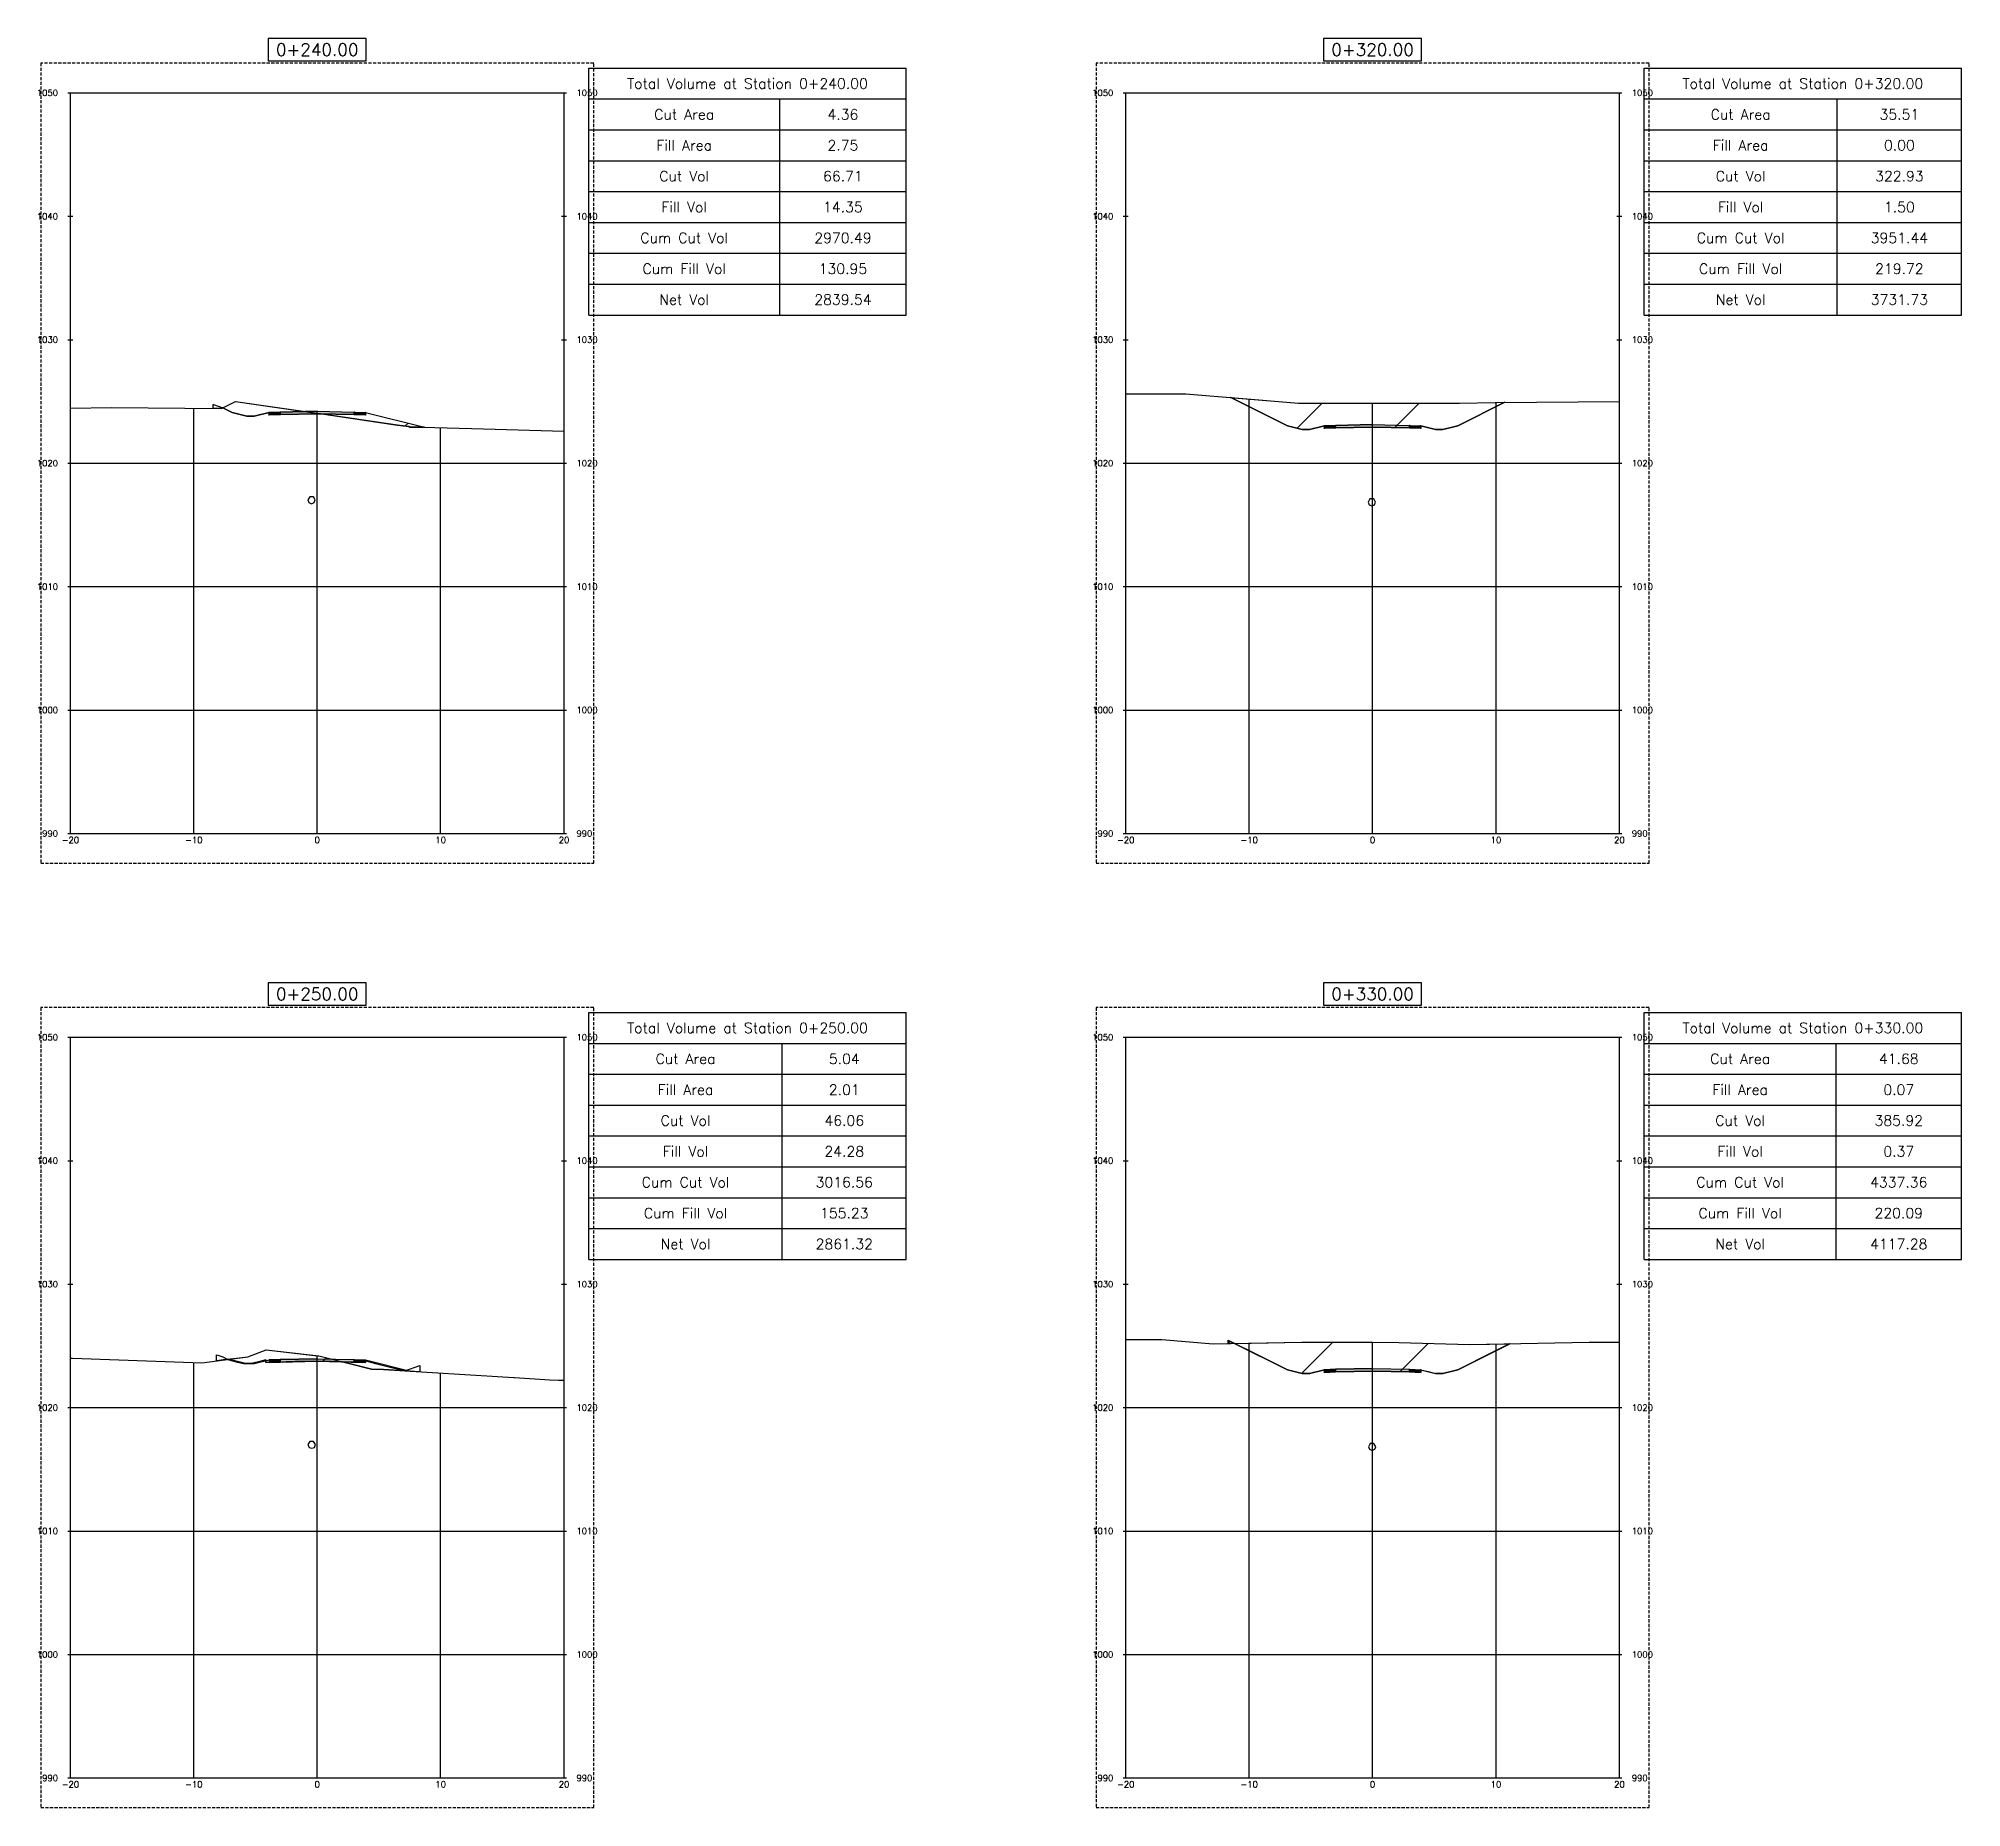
# Model space of a CAD drawing. Header units: metres. Extents: x 517023 to 519141, y 3924953 to 3927827.
# Drawn here: x 518481.9 to 518637.7, y 3925817.7 to 3925961 of the extents above; entities that cross this region are included whole.
import ezdxf

# ---------------------------------------------------------------- set-up
doc = ezdxf.new("R2010")
doc.units = ezdxf.units.M
doc.linetypes.add('DASHED2', pattern=[0.375, 0.25, -0.125])
for name, color, linetype in [('C-ANNO-TABL', 1, 'Continuous'), ('C-ANNO-TABL-TEXT', 150, 'Continuous'), ('C-ANNO-TABL-TITL', 150, 'Continuous'), ('C-ANNO-TABL-TTBL', 5, 'Continuous'), ('C-ROAD-CORR', 5, 'Continuous'), ('C-ROAD-CORR-PATT', 150, 'Continuous'), ('C-ROAD-LINK', 150, 'Continuous'), ('C-ROAD-MARK', 212, 'Continuous'), ('C-ROAD-PROF-TTLB', 5, 'Continuous'), ('C-ROAD-SECT', 7, 'Continuous'), ('C-ROAD-SECT-GRID', 7, 'Continuous'), ('C-ROAD-SECT-TEXT', 92, 'Continuous'), ('C-ROAD-SECT-TICK', 7, 'Continuous'), ('C-ROAD-SECT-TITL', 92, 'Continuous'), ('C-ROAD-SHAP', 32, 'Continuous'), ('C-ROAD-SHAP-PATT', 7, 'Continuous'), ('C-STRM-PIPE', 170, 'Continuous')]:
    doc.layers.add(name, color=color, linetype=linetype)
doc.layers.add('C-ROAD-SECT-BUFR', color=6, linetype='DASHED2', plot=False)
doc.styles.get("Standard").update_dxf_attribs({"font": 'simplex.shx'})

msp = doc.modelspace()

# ---------------------------------------------------------------- hatches: boundary and pattern name
at = {"layer": 'C-ROAD-CORR-PATT', "linetype": 'Continuous', "lineweight": -3}
h = msp.add_hatch(dxfattribs=at)
h.set_pattern_fill('ANSI31', color=3, scale=1.75, style=0)
h.set_pattern_definition([(45, (518504.733, 3925930.6375), (-3.929, 3.929), [])])
h.paths.add_polyline_path([(518504.73, 3925930.64), (518507.47, 3925930.58), (518508.37, 3925930.55), (518508.37, 3925930.75), (518513.15, 3925929.55), (518513.03, 3925929.55), (518511.98, 3925929.57), (518511.88, 3925929.62), (518510.96, 3925929.73)])
h.paths.add_polyline_path([(518496.03, 3925931.08), (518496.03, 3925931.39), (518496.07, 3925931.38), (518496.81, 3925931.13), (518496.71, 3925931.08)])
h = msp.add_hatch(dxfattribs=at)
h.set_pattern_fill('ANSI31', color=1, scale=1.75, style=0)
h.set_pattern_definition([(45, (518496.8133, 3925931.1256), (-3.929, 3.929), [])])
h.paths.add_polyline_path([(518496.81, 3925931.13), (518497.85, 3925931.64), (518504.73, 3925930.64), (518504.47, 3925930.64), (518501.47, 3925930.58), (518500.57, 3925930.55), (518500.57, 3925930.75), (518499.37, 3925930.45), (518498.77, 3925930.45), (518497.57, 3925930.75)])
h = msp.add_hatch(dxfattribs=at)
h.set_pattern_fill('ANSI31', color=1, scale=1.75, style=0)
h.set_pattern_definition([(45, (518578.4845, 3925931.96), (-3.9289, 3.9289), [])])
h.paths.add_polyline_path([(518578.48, 3925931.96), (518583.97, 3925931.51), (518584, 3925931.51), (518584.22, 3925931.51), (518597.01, 3925931.5), (518599.9, 3925931.56), (518600.68, 3925931.57), (518596.87, 3925929.67), (518595.67, 3925929.37), (518595.07, 3925929.37), (518593.87, 3925929.67), (518593.87, 3925929.47), (518592.97, 3925929.5), (518589.97, 3925929.56), (518586.97, 3925929.5), (518586.07, 3925929.47), (518586.07, 3925929.67), (518584.87, 3925929.37), (518584.27, 3925929.37), (518583.07, 3925929.67)])
h = msp.add_hatch(dxfattribs=at)
h.set_pattern_fill('ANSI31', color=1, scale=1.75, style=0)
h.set_pattern_definition([(45, (518497.216, 3925854.0463), (-3.929, 3.929), [])])
h.paths.add_polyline_path([(518497.22, 3925854.05), (518498.84, 3925854.26), (518500.32, 3925854.81), (518504.59, 3925854.32), (518506.5, 3925853.85), (518505.69, 3925853.87), (518504.2, 3925853.89), (518502.69, 3925853.87), (518501.21, 3925853.83), (518500.76, 3925853.81), (518500.31, 3925853.8), (518500.31, 3925853.9), (518500.31, 3925854), (518499.71, 3925853.85), (518499.11, 3925853.7), (518498.81, 3925853.7), (518498.51, 3925853.7), (518497.91, 3925853.85), (518497.31, 3925854)])
h = msp.add_hatch(dxfattribs=at)
h.set_pattern_fill('ANSI31', color=3, scale=1.75, style=0)
h.set_pattern_definition([(45, (518578.26, 3925855.333), (-3.929, 3.929), [])])
h.paths.add_polyline_path([(518578.26, 3925855.33), (518578.26, 3925855.61), (518578.79, 3925855.34)])
h = msp.add_hatch(dxfattribs=at)
h.set_pattern_fill('ANSI31', color=1, scale=1.75, style=0)
h.set_pattern_definition([(45, (518578.7913, 3925855.344), (-3.9289, 3.9289), [])])
h.paths.add_polyline_path([(518578.79, 3925855.34), (518584.24, 3925855.45), (518592.1, 3925855.42), (518597.82, 3925855.25), (518601.07, 3925855.31), (518601.07, 3925855.31), (518596.87, 3925853.2), (518595.67, 3925852.9), (518595.07, 3925852.9), (518594.47, 3925853.05), (518593.87, 3925853.2), (518593.87, 3925853.1), (518593.87, 3925853), (518592.97, 3925853.04), (518589.97, 3925853.1), (518586.97, 3925853.04), (518586.52, 3925853.02), (518586.07, 3925853), (518586.07, 3925853.1), (518586.07, 3925853.2), (518584.87, 3925852.9), (518584.27, 3925852.9), (518583.07, 3925853.2)])
h = msp.add_hatch(dxfattribs=at)
h.set_pattern_fill('ANSI31', color=3, scale=1.75, style=0)
h.set_pattern_definition([(45, (518506.5, 3925853.8484), (-3.929, 3.929), [])])
h.paths.add_polyline_path([(518506.5, 3925853.85), (518507.2, 3925853.83), (518507.65, 3925853.81), (518508.1, 3925853.8), (518508.1, 3925853.9), (518508.1, 3925854), (518509.19, 3925853.72), (518511.58, 3925853.12), (518512.79, 3925853.56), (518512.79, 3925853.04), (518509.83, 3925853.22), (518508.86, 3925853.26)])
h.paths.add_polyline_path([(518496.31, 3925853.93), (518496.31, 3925854.41), (518496.43, 3925854.38), (518496.81, 3925854.25), (518497.18, 3925854.06), (518497.22, 3925854.05)])
at = {"layer": 'C-ROAD-SHAP-PATT', "linetype": 'Continuous', "lineweight": -3}
for points in [[(518501.47, 3925930.78), (518500.57, 3925930.75), (518500.57, 3925930.55), (518501.47, 3925930.58)], [(518504.47, 3925930.84), (518501.47, 3925930.78), (518501.47, 3925930.58), (518504.47, 3925930.64)], [(518504.47, 3925930.84), (518507.47, 3925930.78), (518507.47, 3925930.58), (518504.47, 3925930.64)], [(518507.47, 3925930.78), (518508.37, 3925930.75), (518508.37, 3925930.55), (518507.47, 3925930.58)], [(518586.97, 3925929.7), (518586.07, 3925929.67), (518586.07, 3925929.47), (518586.97, 3925929.5)], [(518589.97, 3925929.76), (518586.97, 3925929.7), (518586.97, 3925929.5), (518589.97, 3925929.56)], [(518589.97, 3925929.76), (518592.97, 3925929.7), (518592.97, 3925929.5), (518589.97, 3925929.56)], [(518592.97, 3925929.7), (518593.87, 3925929.67), (518593.87, 3925929.47), (518592.97, 3925929.5)], [(518501.47, 3925854.03), (518500.57, 3925854), (518500.57, 3925853.8), (518501.47, 3925853.83)], [(518504.47, 3925854.09), (518501.47, 3925854.03), (518501.47, 3925853.83), (518504.47, 3925853.89)], [(518504.47, 3925854.09), (518507.47, 3925854.03), (518507.47, 3925853.83), (518504.47, 3925853.89)], [(518507.47, 3925854.03), (518508.37, 3925854), (518508.37, 3925853.8), (518507.47, 3925853.83)], [(518586.97, 3925853.24), (518586.07, 3925853.2), (518586.07, 3925853), (518586.97, 3925853.04)], [(518589.97, 3925853.3), (518586.97, 3925853.24), (518586.97, 3925853.04), (518589.97, 3925853.1)], [(518589.97, 3925853.3), (518592.97, 3925853.24), (518592.97, 3925853.04), (518589.97, 3925853.1)], [(518592.97, 3925853.24), (518593.87, 3925853.2), (518593.87, 3925853), (518592.97, 3925853.04)]]:
    msp.add_hatch(color=7, dxfattribs=at).paths.add_polyline_path(points)

# ---------------------------------------------------------------- linework, layer by layer
at = {"layer": 'C-ANNO-TABL', "color": 1, "linetype": 'Continuous', "lineweight": -3}
for p, q in [((518526.47, 3925956.14), (518552.19, 3925956.14)), ((518541.94, 3925938.64), (518541.94, 3925956.14)), ((518611.97, 3925956.14), (518637.69, 3925956.14)), ((518627.61, 3925938.64), (518627.61, 3925956.14)), ((518526.47, 3925953.64), (518552.19, 3925953.64)), ((518611.97, 3925953.64), (518637.69, 3925953.64)), ((518526.47, 3925951.14), (518552.19, 3925951.14)), ((518611.97, 3925951.14), (518637.69, 3925951.14)), ((518526.47, 3925948.64), (518552.19, 3925948.64)), ((518611.97, 3925948.64), (518637.69, 3925948.64)), ((518526.47, 3925946.14), (518552.19, 3925946.14)), ((518611.97, 3925946.14), (518637.69, 3925946.14)), ((518526.47, 3925943.64), (518552.19, 3925943.64)), ((518611.97, 3925943.64), (518637.69, 3925943.64)), ((518526.47, 3925941.14), (518552.19, 3925941.14)), ((518611.97, 3925941.14), (518637.69, 3925941.14)), ((518526.47, 3925879.64), (518552.19, 3925879.64)), ((518542.15, 3925862.14), (518542.15, 3925879.64)), ((518611.97, 3925879.64), (518637.69, 3925879.64)), ((518627.52, 3925862.14), (518627.52, 3925879.64)), ((518526.47, 3925877.14), (518552.19, 3925877.14)), ((518611.97, 3925877.14), (518637.69, 3925877.14)), ((518526.47, 3925874.64), (518552.19, 3925874.64)), ((518611.97, 3925874.64), (518637.69, 3925874.64)), ((518526.47, 3925872.14), (518552.19, 3925872.14)), ((518611.97, 3925872.14), (518637.69, 3925872.14)), ((518526.47, 3925869.64), (518552.19, 3925869.64)), ((518611.97, 3925869.64), (518637.69, 3925869.64)), ((518526.47, 3925867.14), (518552.19, 3925867.14)), ((518611.97, 3925867.14), (518637.69, 3925867.14)), ((518526.47, 3925864.64), (518552.19, 3925864.64)), ((518611.97, 3925864.64), (518637.69, 3925864.64))]:
    msp.add_line(p, q, dxfattribs=at)
at = {"layer": 'C-ANNO-TABL-TTBL', "color": 5, "linetype": 'Continuous', "lineweight": -3}
for p, q in [((518526.47, 3925958.64), (518552.19, 3925958.64)), ((518526.47, 3925938.64), (518526.47, 3925958.64)), ((518552.19, 3925938.64), (518552.19, 3925958.64)), ((518611.97, 3925958.64), (518637.69, 3925958.64)), ((518611.97, 3925938.64), (518611.97, 3925958.64)), ((518637.69, 3925938.64), (518637.69, 3925958.64)), ((518526.47, 3925938.64), (518552.19, 3925938.64)), ((518611.97, 3925938.64), (518637.69, 3925938.64)), ((518526.47, 3925882.14), (518552.19, 3925882.14)), ((518526.47, 3925862.14), (518526.47, 3925882.14)), ((518552.19, 3925862.14), (518552.19, 3925882.14)), ((518611.97, 3925882.14), (518637.69, 3925882.14)), ((518611.97, 3925862.14), (518611.97, 3925882.14)), ((518637.69, 3925862.14), (518637.69, 3925882.14)), ((518526.47, 3925862.14), (518552.19, 3925862.14)), ((518611.97, 3925862.14), (518637.69, 3925862.14))]:
    msp.add_line(p, q, dxfattribs=at)
at = {"layer": 'C-ROAD-CORR', "color": 3, "linetype": 'Continuous', "lineweight": -3}
for p, q in [((518496.03, 3925931.08), (518496.03, 3925931.39)), ((518496.03, 3925931.39), (518496.07, 3925931.38)), ((518496.71, 3925931.08), (518496.03, 3925931.08)), ((518496.07, 3925931.38), (518496.81, 3925931.13)), ((518496.81, 3925931.13), (518496.71, 3925931.08)), ((518504.73, 3925930.64), (518507.47, 3925930.58)), ((518510.96, 3925929.73), (518504.73, 3925930.64)), ((518507.47, 3925930.58), (518508.37, 3925930.55)), ((518508.37, 3925930.55), (518508.37, 3925930.75)), ((518508.37, 3925930.75), (518513.15, 3925929.55)), ((518511.88, 3925929.62), (518510.96, 3925929.73)), ((518511.98, 3925929.57), (518511.88, 3925929.62)), ((518513.03, 3925929.55), (518511.98, 3925929.57)), ((518513.15, 3925929.55), (518513.03, 3925929.55)), ((518578.26, 3925855.33), (518578.26, 3925855.61)), ((518578.26, 3925855.61), (518578.79, 3925855.34)), ((518578.79, 3925855.34), (518578.26, 3925855.33)), ((518496.31, 3925853.93), (518496.31, 3925854.41)), ((518496.31, 3925854.41), (518496.43, 3925854.38)), ((518497.22, 3925854.05), (518496.31, 3925853.93)), ((518496.43, 3925854.38), (518496.81, 3925854.25)), ((518496.81, 3925854.25), (518497.18, 3925854.06)), ((518497.18, 3925854.06), (518497.22, 3925854.05)), ((518506.5, 3925853.85), (518507.2, 3925853.83)), ((518508.86, 3925853.26), (518506.5, 3925853.85)), ((518507.2, 3925853.83), (518507.65, 3925853.81)), ((518507.65, 3925853.81), (518508.1, 3925853.8)), ((518508.1, 3925853.9), (518508.1, 3925854)), ((518508.1, 3925854), (518509.19, 3925853.72)), ((518508.1, 3925853.8), (518508.1, 3925853.9)), ((518509.83, 3925853.22), (518508.86, 3925853.26)), ((518509.19, 3925853.72), (518511.58, 3925853.12)), ((518512.79, 3925853.04), (518509.83, 3925853.22)), ((518511.58, 3925853.12), (518512.79, 3925853.56)), ((518512.79, 3925853.56), (518512.79, 3925853.04))]:
    msp.add_line(p, q, dxfattribs=at)
at = {"layer": 'C-ROAD-CORR', "color": 1, "linetype": 'Continuous', "lineweight": -3}
for p, q in [((518496.81, 3925931.13), (518497.85, 3925931.64)), ((518497.57, 3925930.75), (518496.81, 3925931.13)), ((518497.85, 3925931.64), (518504.73, 3925930.64)), ((518578.48, 3925931.96), (518583.97, 3925931.51)), ((518583.07, 3925929.67), (518578.48, 3925931.96)), ((518583.97, 3925931.51), (518584, 3925931.51)), ((518584, 3925931.51), (518584.22, 3925931.51)), ((518584.22, 3925931.51), (518597.01, 3925931.5)), ((518600.68, 3925931.57), (518596.87, 3925929.67)), ((518597.01, 3925931.5), (518599.9, 3925931.56)), ((518599.9, 3925931.56), (518600.68, 3925931.57)), ((518498.77, 3925930.45), (518497.57, 3925930.75)), ((518499.37, 3925930.45), (518498.77, 3925930.45)), ((518500.57, 3925930.75), (518499.37, 3925930.45)), ((518500.57, 3925930.55), (518500.57, 3925930.75)), ((518501.47, 3925930.58), (518500.57, 3925930.55)), ((518504.47, 3925930.64), (518501.47, 3925930.58)), ((518504.73, 3925930.64), (518504.47, 3925930.64)), ((518584.27, 3925929.37), (518583.07, 3925929.67)), ((518586.07, 3925929.67), (518584.87, 3925929.37)), ((518586.07, 3925929.47), (518586.07, 3925929.67)), ((518586.97, 3925929.5), (518586.07, 3925929.47)), ((518589.97, 3925929.56), (518586.97, 3925929.5)), ((518592.97, 3925929.5), (518589.97, 3925929.56)), ((518593.87, 3925929.47), (518592.97, 3925929.5)), ((518595.07, 3925929.37), (518593.87, 3925929.67)), ((518593.87, 3925929.67), (518593.87, 3925929.47)), ((518596.87, 3925929.67), (518595.67, 3925929.37)), ((518584.87, 3925929.37), (518584.27, 3925929.37)), ((518595.67, 3925929.37), (518595.07, 3925929.37)), ((518498.84, 3925854.26), (518500.32, 3925854.81)), ((518500.32, 3925854.81), (518504.59, 3925854.32)), ((518578.79, 3925855.34), (518584.24, 3925855.45)), ((518583.07, 3925853.2), (518578.79, 3925855.34)), ((518584.24, 3925855.45), (518592.1, 3925855.42)), ((518592.1, 3925855.42), (518597.82, 3925855.25)), ((518601.07, 3925855.31), (518596.87, 3925853.2)), ((518597.82, 3925855.25), (518601.07, 3925855.31)), ((518601.07, 3925855.31), (518601.07, 3925855.31)), ((518497.22, 3925854.05), (518498.84, 3925854.26)), ((518497.31, 3925854), (518497.22, 3925854.05)), ((518497.91, 3925853.85), (518497.31, 3925854)), ((518498.51, 3925853.7), (518497.91, 3925853.85)), ((518498.81, 3925853.7), (518498.51, 3925853.7)), ((518499.11, 3925853.7), (518498.81, 3925853.7)), ((518499.71, 3925853.85), (518499.11, 3925853.7)), ((518500.31, 3925854), (518499.71, 3925853.85)), ((518500.31, 3925853.9), (518500.31, 3925854)), ((518500.31, 3925853.8), (518500.31, 3925853.9)), ((518500.76, 3925853.81), (518500.31, 3925853.8)), ((518501.21, 3925853.83), (518500.76, 3925853.81)), ((518502.69, 3925853.87), (518501.21, 3925853.83)), ((518504.2, 3925853.89), (518502.69, 3925853.87)), ((518505.69, 3925853.87), (518504.2, 3925853.89)), ((518504.59, 3925854.32), (518506.5, 3925853.85)), ((518506.5, 3925853.85), (518505.69, 3925853.87)), ((518584.27, 3925852.9), (518583.07, 3925853.2)), ((518586.07, 3925853.2), (518584.87, 3925852.9)), ((518586.07, 3925853.1), (518586.07, 3925853.2)), ((518586.07, 3925853), (518586.07, 3925853.1)), ((518589.97, 3925853.1), (518586.97, 3925853.04)), ((518592.97, 3925853.04), (518589.97, 3925853.1)), ((518593.87, 3925853.2), (518595.07, 3925852.9)), ((518593.87, 3925853.2), (518593.87, 3925853.1)), ((518593.87, 3925853.1), (518593.87, 3925853)), ((518596.87, 3925853.2), (518595.67, 3925852.9)), ((518584.87, 3925852.9), (518584.27, 3925852.9)), ((518586.07, 3925853), (518586.97, 3925853.04)), ((518593.87, 3925853), (518592.97, 3925853.04)), ((518595.67, 3925852.9), (518595.07, 3925852.9))]:
    msp.add_line(p, q, dxfattribs=at)
at = {"layer": 'C-ROAD-LINK', "color": 150, "linetype": 'Continuous', "lineweight": -3}
for p, q in [((518496.81, 3925931.13), (518497.57, 3925930.75)), ((518578.48, 3925931.96), (518583.07, 3925929.67)), ((518596.87, 3925929.67), (518600.68, 3925931.57)), ((518497.57, 3925930.75), (518498.77, 3925930.45)), ((518498.77, 3925930.45), (518499.37, 3925930.45)), ((518499.37, 3925930.45), (518500.57, 3925930.75)), ((518500.57, 3925930.75), (518501.47, 3925930.78)), ((518500.57, 3925930.75), (518500.57, 3925930.55)), ((518500.57, 3925930.55), (518501.47, 3925930.58)), ((518501.47, 3925930.78), (518504.47, 3925930.84)), ((518501.47, 3925930.78), (518501.47, 3925930.58)), ((518501.47, 3925930.58), (518501.47, 3925930.78)), ((518501.47, 3925930.58), (518504.47, 3925930.64)), ((518504.47, 3925930.84), (518507.47, 3925930.78)), ((518504.47, 3925930.64), (518504.47, 3925930.84)), ((518504.47, 3925930.64), (518507.47, 3925930.58)), ((518507.47, 3925930.78), (518507.47, 3925930.58)), ((518507.47, 3925930.78), (518508.37, 3925930.75)), ((518507.47, 3925930.58), (518507.47, 3925930.78)), ((518507.47, 3925930.58), (518508.37, 3925930.55)), ((518508.37, 3925930.75), (518508.37, 3925930.55)), ((518508.37, 3925930.75), (518513.15, 3925929.55)), ((518583.07, 3925929.67), (518584.27, 3925929.37)), ((518584.87, 3925929.37), (518586.07, 3925929.67)), ((518586.07, 3925929.67), (518586.97, 3925929.7)), ((518586.07, 3925929.67), (518586.07, 3925929.47)), ((518586.07, 3925929.47), (518586.97, 3925929.5)), ((518586.97, 3925929.7), (518589.97, 3925929.76)), ((518586.97, 3925929.7), (518586.97, 3925929.5)), ((518586.97, 3925929.5), (518586.97, 3925929.7)), ((518586.97, 3925929.5), (518589.97, 3925929.56)), ((518589.97, 3925929.76), (518592.97, 3925929.7)), ((518589.97, 3925929.56), (518589.97, 3925929.76)), ((518589.97, 3925929.56), (518592.97, 3925929.5)), ((518592.97, 3925929.7), (518592.97, 3925929.5)), ((518592.97, 3925929.7), (518593.87, 3925929.67)), ((518592.97, 3925929.5), (518592.97, 3925929.7)), ((518592.97, 3925929.5), (518593.87, 3925929.47)), ((518593.87, 3925929.67), (518593.87, 3925929.47)), ((518593.87, 3925929.67), (518595.07, 3925929.37)), ((518595.67, 3925929.37), (518596.87, 3925929.67)), ((518584.27, 3925929.37), (518584.87, 3925929.37)), ((518595.07, 3925929.37), (518595.67, 3925929.37)), ((518578.79, 3925855.34), (518583.07, 3925853.2)), ((518596.87, 3925853.2), (518601.08, 3925855.31)), ((518497.42, 3925854.07), (518497.57, 3925854)), ((518497.57, 3925854), (518498.77, 3925853.7)), ((518498.77, 3925853.7), (518499.37, 3925853.7)), ((518499.37, 3925853.7), (518500.57, 3925854)), ((518500.57, 3925854), (518501.47, 3925854.03)), ((518500.57, 3925854), (518500.57, 3925853.8)), ((518500.57, 3925853.8), (518501.47, 3925853.83)), ((518501.47, 3925854.03), (518504.47, 3925854.09)), ((518501.47, 3925854.03), (518501.47, 3925853.83)), ((518501.47, 3925853.83), (518501.47, 3925854.03)), ((518501.47, 3925853.83), (518504.47, 3925853.89)), ((518504.47, 3925854.09), (518507.47, 3925854.03)), ((518504.47, 3925853.89), (518504.47, 3925854.09)), ((518504.47, 3925853.89), (518507.47, 3925853.83)), ((518507.47, 3925854.03), (518507.47, 3925853.83)), ((518507.47, 3925854.03), (518508.37, 3925854)), ((518507.47, 3925853.83), (518507.47, 3925854.03)), ((518507.47, 3925853.83), (518508.37, 3925853.8)), ((518508.37, 3925854), (518508.37, 3925853.8)), ((518508.37, 3925854), (518512.02, 3925853.09)), ((518583.07, 3925853.2), (518584.27, 3925852.9)), ((518584.87, 3925852.9), (518586.07, 3925853.2)), ((518586.07, 3925853.2), (518586.97, 3925853.24)), ((518586.07, 3925853.2), (518586.07, 3925853)), ((518586.97, 3925853.24), (518589.97, 3925853.3)), ((518586.97, 3925853.24), (518586.97, 3925853.04)), ((518586.97, 3925853.04), (518586.97, 3925853.24)), ((518586.97, 3925853.04), (518589.97, 3925853.1)), ((518589.97, 3925853.3), (518592.97, 3925853.24)), ((518589.97, 3925853.1), (518589.97, 3925853.3)), ((518589.97, 3925853.1), (518592.97, 3925853.04)), ((518592.97, 3925853.24), (518592.97, 3925853.04)), ((518592.97, 3925853.24), (518593.87, 3925853.2)), ((518592.97, 3925853.04), (518592.97, 3925853.24)), ((518593.87, 3925853.2), (518593.87, 3925853)), ((518593.87, 3925853.2), (518595.07, 3925852.9)), ((518595.67, 3925852.9), (518596.87, 3925853.2)), ((518584.27, 3925852.9), (518584.87, 3925852.9)), ((518586.07, 3925853), (518586.97, 3925853.04)), ((518592.97, 3925853.04), (518593.87, 3925853)), ((518595.07, 3925852.9), (518595.67, 3925852.9))]:
    msp.add_line(p, q, dxfattribs=at)
at = {"layer": 'C-ROAD-MARK', "color": 212, "linetype": 'Continuous', "lineweight": -3}
for centre in [(518496.81, 3925931.13), (518578.48, 3925931.96), (518600.68, 3925931.57), (518497.57, 3925930.75), (518498.77, 3925930.45), (518499.37, 3925930.45), (518500.57, 3925930.75), (518500.57, 3925930.55), (518501.47, 3925930.78), (518501.47, 3925930.58), (518504.47, 3925930.84), (518504.47, 3925930.64), (518507.47, 3925930.78), (518507.47, 3925930.58), (518508.37, 3925930.75), (518508.37, 3925930.55), (518513.15, 3925929.55), (518583.07, 3925929.67), (518586.07, 3925929.67), (518586.07, 3925929.47), (518586.97, 3925929.7), (518586.97, 3925929.5), (518589.97, 3925929.76), (518589.97, 3925929.56), (518592.97, 3925929.7), (518592.97, 3925929.5), (518593.87, 3925929.67), (518593.87, 3925929.47), (518596.87, 3925929.67), (518584.27, 3925929.37), (518584.87, 3925929.37), (518595.07, 3925929.37), (518595.67, 3925929.37), (518578.79, 3925855.34), (518601.08, 3925855.31), (518497.42, 3925854.07), (518497.57, 3925854), (518498.77, 3925853.7), (518499.37, 3925853.7), (518500.57, 3925854), (518500.57, 3925853.8), (518501.47, 3925854.03), (518501.47, 3925853.83), (518504.47, 3925854.09), (518504.47, 3925853.89), (518507.47, 3925854.03), (518507.47, 3925853.83), (518508.37, 3925854), (518508.37, 3925853.8), (518512.02, 3925853.09), (518583.07, 3925853.2), (518586.07, 3925853.2), (518586.97, 3925853.24), (518589.97, 3925853.3), (518589.97, 3925853.1), (518592.97, 3925853.24), (518593.87, 3925853.2), (518596.87, 3925853.2), (518584.27, 3925852.9), (518584.87, 3925852.9), (518586.07, 3925853), (518586.97, 3925853.04), (518592.97, 3925853.04), (518593.87, 3925853), (518595.07, 3925852.9), (518595.67, 3925852.9)]:
    msp.add_circle(centre, 0.015, dxfattribs=at)
at = {"layer": 'C-ROAD-PROF-TTLB', "color": 5, "linetype": 'Continuous', "lineweight": -3}
for p, q in [((518484.47, 3925896.64), (518484.47, 3925956.64)), ((518484.47, 3925956.64), (518524.47, 3925956.64)), ((518524.47, 3925896.64), (518524.47, 3925956.64)), ((518569.97, 3925896.64), (518569.97, 3925956.64)), ((518569.97, 3925956.64), (518609.97, 3925956.64)), ((518609.97, 3925896.64), (518609.97, 3925956.64)), ((518484.47, 3925896.64), (518524.47, 3925896.64)), ((518569.97, 3925896.64), (518609.97, 3925896.64)), ((518484.47, 3925820.14), (518484.47, 3925880.14)), ((518484.47, 3925880.14), (518524.47, 3925880.14)), ((518524.47, 3925820.14), (518524.47, 3925880.14)), ((518569.97, 3925820.14), (518569.97, 3925880.14)), ((518569.97, 3925880.14), (518609.97, 3925880.14)), ((518609.97, 3925820.14), (518609.97, 3925880.14)), ((518484.47, 3925820.14), (518524.47, 3925820.14)), ((518569.97, 3925820.14), (518609.97, 3925820.14))]:
    msp.add_line(p, q, dxfattribs=at)
at = {"layer": 'C-ROAD-SECT', "color": 7, "linetype": 'Continuous', "lineweight": -3}
for points in [[(518484.47, 3925931.1), (518487.8, 3925931.16), (518496.71, 3925931.08), (518497.85, 3925931.64), (518504.47, 3925930.68), (518510.96, 3925929.73), (518511.88, 3925929.62), (518511.98, 3925929.57), (518513.03, 3925929.55), (518517.93, 3925929.43), (518524.47, 3925929.22)], [(518496.03, 3925931.39), (518496.07, 3925931.38), (518496.81, 3925931.13), (518497.57, 3925930.75), (518498.77, 3925930.45), (518499.37, 3925930.45), (518500.57, 3925930.75), (518500.57, 3925930.55), (518501.47, 3925930.58), (518504.47, 3925930.64), (518507.47, 3925930.58), (518508.37, 3925930.55), (518508.37, 3925930.75), (518513.15, 3925929.55)], [(518569.97, 3925932.27), (518574.83, 3925932.26), (518583.97, 3925931.51), (518584, 3925931.51), (518584.22, 3925931.51), (518589.97, 3925931.5), (518597.01, 3925931.5), (518599.9, 3925931.56), (518609.97, 3925931.64)], [(518578.48, 3925931.96), (518583.07, 3925929.67), (518584.27, 3925929.37), (518584.87, 3925929.37), (518586.07, 3925929.67), (518586.07, 3925929.47), (518586.97, 3925929.5), (518589.97, 3925929.56), (518592.97, 3925929.5), (518593.87, 3925929.47), (518593.87, 3925929.67), (518595.07, 3925929.37), (518595.67, 3925929.37), (518596.87, 3925929.67), (518600.68, 3925931.57)], [(518484.47, 3925854.15), (518484.65, 3925854.15), (518494.39, 3925853.79), (518495.11, 3925853.77), (518498.84, 3925854.26), (518500.32, 3925854.81), (518504.47, 3925854.34), (518504.59, 3925854.32), (518508.86, 3925853.26), (518509.83, 3925853.22), (518520.4, 3925852.57), (518520.44, 3925852.57), (518523.32, 3925852.4), (518524.01, 3925852.37), (518524.47, 3925852.37)], [(518569.97, 3925855.66), (518572.9, 3925855.65), (518577.05, 3925855.31), (518584.24, 3925855.45), (518589.97, 3925855.43), (518592.1, 3925855.42), (518597.82, 3925855.25), (518607.52, 3925855.43), (518609.97, 3925855.45)], [(518578.26, 3925855.61), (518580.78, 3925854.35), (518583.07, 3925853.2), (518583.67, 3925853.05), (518584.27, 3925852.9), (518584.57, 3925852.9), (518584.87, 3925852.9), (518585.47, 3925853.05), (518586.07, 3925853.2), (518586.07, 3925853.1), (518586.07, 3925853), (518586.52, 3925853.02), (518586.97, 3925853.04), (518588.47, 3925853.07), (518589.97, 3925853.1), (518591.47, 3925853.07), (518592.97, 3925853.04), (518593.42, 3925853.02), (518593.87, 3925853), (518593.87, 3925853.1), (518593.87, 3925853.2), (518594.47, 3925853.05), (518595.07, 3925852.9), (518595.37, 3925852.9), (518595.67, 3925852.9), (518596.27, 3925853.05), (518596.87, 3925853.2), (518598.77, 3925854.16), (518601.07, 3925855.31)], [(518496.31, 3925854.41), (518496.43, 3925854.38), (518496.81, 3925854.25), (518497.18, 3925854.06), (518497.31, 3925854), (518497.91, 3925853.85), (518498.51, 3925853.7), (518498.81, 3925853.7), (518499.11, 3925853.7), (518499.71, 3925853.85), (518500.31, 3925854), (518500.31, 3925853.9), (518500.31, 3925853.8), (518500.76, 3925853.81), (518501.21, 3925853.83), (518502.69, 3925853.87), (518504.2, 3925853.89), (518504.47, 3925853.89), (518505.69, 3925853.87), (518507.2, 3925853.83), (518507.65, 3925853.81), (518508.1, 3925853.8), (518508.1, 3925853.9), (518508.1, 3925854), (518509.19, 3925853.72), (518511.58, 3925853.12), (518512.79, 3925853.56)]]:
    msp.add_lwpolyline(points, dxfattribs=at)
at = {"layer": 'C-ROAD-SECT-BUFR', "color": 6, "linetype": 'DASHED2', "lineweight": -3}
for p, q in [((518526.87, 3925959.04), (518482.07, 3925959.04)), ((518482.07, 3925959.04), (518482.07, 3925894.24)), ((518526.87, 3925894.24), (518526.87, 3925959.04)), ((518612.37, 3925959.04), (518567.57, 3925959.04)), ((518567.57, 3925959.04), (518567.57, 3925894.24)), ((518612.37, 3925894.24), (518612.37, 3925959.04)), ((518482.07, 3925894.24), (518526.87, 3925894.24)), ((518567.57, 3925894.24), (518612.37, 3925894.24)), ((518526.87, 3925882.54), (518482.07, 3925882.54)), ((518482.07, 3925882.54), (518482.07, 3925817.74)), ((518526.87, 3925817.74), (518526.87, 3925882.54)), ((518612.37, 3925882.54), (518567.57, 3925882.54)), ((518567.57, 3925882.54), (518567.57, 3925817.74)), ((518612.37, 3925817.74), (518612.37, 3925882.54)), ((518482.07, 3925817.74), (518526.87, 3925817.74)), ((518567.57, 3925817.74), (518612.37, 3925817.74))]:
    msp.add_line(p, q, dxfattribs=at)
at = {"layer": 'C-ROAD-SECT-GRID', "color": 7, "linetype": 'Continuous', "lineweight": -3}
for p, q in [((518484.47, 3925896.64), (518484.47, 3925931.1)), ((518494.47, 3925896.64), (518494.47, 3925931.1)), ((518569.97, 3925896.64), (518569.97, 3925932.27)), ((518579.97, 3925896.64), (518579.97, 3925931.84)), ((518589.97, 3925896.64), (518589.97, 3925931.5)), ((518599.97, 3925896.64), (518599.97, 3925931.56)), ((518609.97, 3925896.64), (518609.97, 3925931.64)), ((518504.47, 3925896.64), (518504.47, 3925930.68)), ((518514.47, 3925896.64), (518514.47, 3925929.52)), ((518524.47, 3925896.64), (518524.47, 3925929.22)), ((518484.47, 3925926.64), (518524.47, 3925926.64)), ((518569.97, 3925926.64), (518609.97, 3925926.64)), ((518484.47, 3925916.64), (518524.47, 3925916.64)), ((518569.97, 3925916.64), (518609.97, 3925916.64)), ((518484.47, 3925906.64), (518524.47, 3925906.64)), ((518569.97, 3925906.64), (518609.97, 3925906.64)), ((518484.47, 3925896.64), (518524.47, 3925896.64)), ((518569.97, 3925896.64), (518609.97, 3925896.64)), ((518569.97, 3925820.14), (518569.97, 3925855.66)), ((518579.97, 3925820.14), (518579.97, 3925855.37)), ((518589.97, 3925820.14), (518589.97, 3925855.43)), ((518599.97, 3925820.14), (518599.97, 3925855.29)), ((518609.97, 3925820.14), (518609.97, 3925855.45)), ((518484.47, 3925820.14), (518484.47, 3925854.15)), ((518494.47, 3925820.14), (518494.47, 3925853.79)), ((518504.47, 3925820.14), (518504.47, 3925854.34)), ((518514.47, 3925820.14), (518514.47, 3925852.94)), ((518524.47, 3925820.14), (518524.47, 3925852.37)), ((518484.47, 3925850.14), (518524.47, 3925850.14)), ((518569.97, 3925850.14), (518609.97, 3925850.14)), ((518484.47, 3925840.14), (518524.47, 3925840.14)), ((518569.97, 3925840.14), (518609.97, 3925840.14)), ((518484.47, 3925830.14), (518524.47, 3925830.14)), ((518569.97, 3925830.14), (518609.97, 3925830.14)), ((518484.47, 3925820.14), (518524.47, 3925820.14)), ((518569.97, 3925820.14), (518609.97, 3925820.14))]:
    msp.add_line(p, q, dxfattribs=at)
at = {"layer": 'C-ROAD-SECT-TICK', "color": 7, "linetype": 'Continuous', "lineweight": -3}
for p, q in [((518484.27, 3925956.64), (518484.67, 3925956.64)), ((518524.27, 3925956.64), (518524.67, 3925956.64)), ((518569.77, 3925956.64), (518570.17, 3925956.64)), ((518609.77, 3925956.64), (518610.17, 3925956.64)), ((518484.27, 3925946.64), (518484.67, 3925946.64)), ((518524.27, 3925946.64), (518524.67, 3925946.64)), ((518569.77, 3925946.64), (518570.17, 3925946.64)), ((518609.77, 3925946.64), (518610.17, 3925946.64)), ((518484.27, 3925936.64), (518484.67, 3925936.64)), ((518524.27, 3925936.64), (518524.67, 3925936.64)), ((518569.77, 3925936.64), (518570.17, 3925936.64)), ((518609.77, 3925936.64), (518610.17, 3925936.64)), ((518484.27, 3925926.64), (518484.67, 3925926.64)), ((518524.27, 3925926.64), (518524.67, 3925926.64)), ((518569.77, 3925926.64), (518570.17, 3925926.64)), ((518609.77, 3925926.64), (518610.17, 3925926.64)), ((518484.27, 3925916.64), (518484.67, 3925916.64)), ((518524.27, 3925916.64), (518524.67, 3925916.64)), ((518569.77, 3925916.64), (518570.17, 3925916.64)), ((518609.77, 3925916.64), (518610.17, 3925916.64)), ((518484.27, 3925906.64), (518484.67, 3925906.64)), ((518524.27, 3925906.64), (518524.67, 3925906.64)), ((518569.77, 3925906.64), (518570.17, 3925906.64)), ((518609.77, 3925906.64), (518610.17, 3925906.64)), ((518484.27, 3925896.64), (518484.67, 3925896.64)), ((518524.27, 3925896.64), (518524.67, 3925896.64)), ((518569.77, 3925896.64), (518570.17, 3925896.64)), ((518609.77, 3925896.64), (518610.17, 3925896.64)), ((518484.27, 3925880.14), (518484.67, 3925880.14)), ((518524.27, 3925880.14), (518524.67, 3925880.14)), ((518569.77, 3925880.14), (518570.17, 3925880.14)), ((518609.77, 3925880.14), (518610.17, 3925880.14)), ((518484.27, 3925870.14), (518484.67, 3925870.14)), ((518524.27, 3925870.14), (518524.67, 3925870.14)), ((518569.77, 3925870.14), (518570.17, 3925870.14)), ((518609.77, 3925870.14), (518610.17, 3925870.14)), ((518484.27, 3925860.14), (518484.67, 3925860.14)), ((518524.27, 3925860.14), (518524.67, 3925860.14)), ((518569.77, 3925860.14), (518570.17, 3925860.14)), ((518609.77, 3925860.14), (518610.17, 3925860.14)), ((518484.27, 3925850.14), (518484.67, 3925850.14)), ((518524.27, 3925850.14), (518524.67, 3925850.14)), ((518569.77, 3925850.14), (518570.17, 3925850.14)), ((518609.77, 3925850.14), (518610.17, 3925850.14)), ((518484.27, 3925840.14), (518484.67, 3925840.14)), ((518524.27, 3925840.14), (518524.67, 3925840.14)), ((518569.77, 3925840.14), (518570.17, 3925840.14)), ((518609.77, 3925840.14), (518610.17, 3925840.14)), ((518484.27, 3925830.14), (518484.67, 3925830.14)), ((518524.27, 3925830.14), (518524.67, 3925830.14)), ((518569.77, 3925830.14), (518570.17, 3925830.14)), ((518609.77, 3925830.14), (518610.17, 3925830.14)), ((518484.27, 3925820.14), (518484.67, 3925820.14)), ((518524.27, 3925820.14), (518524.67, 3925820.14)), ((518569.77, 3925820.14), (518570.17, 3925820.14)), ((518609.77, 3925820.14), (518610.17, 3925820.14))]:
    msp.add_line(p, q, dxfattribs=at)
at = {"layer": 'C-ROAD-SECT-TITL', "color": 92, "linetype": 'Continuous', "lineweight": -3}
for points in [[(518500.5, 3925959.24), (518508.44, 3925959.24), (518508.44, 3925961.04), (518500.5, 3925961.04)], [(518586, 3925959.24), (518593.94, 3925959.24), (518593.94, 3925961.04), (518586, 3925961.04)], [(518500.5, 3925882.74), (518508.44, 3925882.74), (518508.44, 3925884.54), (518500.5, 3925884.54)], [(518586, 3925882.74), (518593.94, 3925882.74), (518593.94, 3925884.54), (518586, 3925884.54)]]:
    msp.add_3dface(points, dxfattribs=at)
at = {"layer": 'C-ROAD-SHAP', "color": 32, "linetype": 'Continuous', "lineweight": -3}
for p, q in [((518501.47, 3925930.78), (518500.57, 3925930.75)), ((518500.57, 3925930.75), (518500.57, 3925930.55)), ((518500.57, 3925930.55), (518501.47, 3925930.58)), ((518504.47, 3925930.84), (518501.47, 3925930.78)), ((518501.47, 3925930.78), (518501.47, 3925930.58)), ((518501.47, 3925930.58), (518501.47, 3925930.78)), ((518501.47, 3925930.58), (518504.47, 3925930.64)), ((518504.47, 3925930.84), (518507.47, 3925930.78)), ((518504.47, 3925930.64), (518504.47, 3925930.84)), ((518507.47, 3925930.58), (518504.47, 3925930.64)), ((518507.47, 3925930.78), (518507.47, 3925930.58)), ((518507.47, 3925930.78), (518508.37, 3925930.75)), ((518507.47, 3925930.58), (518507.47, 3925930.78)), ((518508.37, 3925930.55), (518507.47, 3925930.58)), ((518508.37, 3925930.75), (518508.37, 3925930.55)), ((518586.97, 3925929.7), (518586.07, 3925929.67)), ((518586.07, 3925929.67), (518586.07, 3925929.47)), ((518586.07, 3925929.47), (518586.97, 3925929.5)), ((518589.97, 3925929.76), (518586.97, 3925929.7)), ((518586.97, 3925929.7), (518586.97, 3925929.5)), ((518586.97, 3925929.5), (518586.97, 3925929.7)), ((518586.97, 3925929.5), (518589.97, 3925929.56)), ((518589.97, 3925929.76), (518592.97, 3925929.7)), ((518589.97, 3925929.56), (518589.97, 3925929.76)), ((518592.97, 3925929.5), (518589.97, 3925929.56)), ((518592.97, 3925929.7), (518592.97, 3925929.5)), ((518592.97, 3925929.7), (518593.87, 3925929.67)), ((518592.97, 3925929.5), (518592.97, 3925929.7)), ((518593.87, 3925929.47), (518592.97, 3925929.5)), ((518593.87, 3925929.67), (518593.87, 3925929.47)), ((518501.47, 3925854.03), (518500.57, 3925854)), ((518500.57, 3925854), (518500.57, 3925853.8)), ((518500.57, 3925853.8), (518501.47, 3925853.83)), ((518504.47, 3925854.09), (518501.47, 3925854.03)), ((518501.47, 3925854.03), (518501.47, 3925853.83)), ((518501.47, 3925853.83), (518501.47, 3925854.03)), ((518501.47, 3925853.83), (518504.47, 3925853.89)), ((518504.47, 3925854.09), (518507.47, 3925854.03)), ((518504.47, 3925853.89), (518504.47, 3925854.09)), ((518507.47, 3925853.83), (518504.47, 3925853.89)), ((518507.47, 3925854.03), (518507.47, 3925853.83)), ((518507.47, 3925854.03), (518508.37, 3925854)), ((518507.47, 3925853.83), (518507.47, 3925854.03)), ((518508.37, 3925853.8), (518507.47, 3925853.83)), ((518508.37, 3925854), (518508.37, 3925853.8)), ((518586.97, 3925853.24), (518586.07, 3925853.2)), ((518586.07, 3925853.2), (518586.07, 3925853)), ((518589.97, 3925853.3), (518586.97, 3925853.24)), ((518586.97, 3925853.24), (518586.97, 3925853.04)), ((518586.97, 3925853.04), (518586.97, 3925853.24)), ((518586.97, 3925853.04), (518589.97, 3925853.1)), ((518589.97, 3925853.3), (518592.97, 3925853.24)), ((518589.97, 3925853.1), (518589.97, 3925853.3)), ((518592.97, 3925853.04), (518589.97, 3925853.1)), ((518592.97, 3925853.24), (518592.97, 3925853.04)), ((518592.97, 3925853.24), (518593.87, 3925853.2)), ((518592.97, 3925853.04), (518592.97, 3925853.24)), ((518593.87, 3925853.2), (518593.87, 3925853)), ((518586.07, 3925853), (518586.97, 3925853.04)), ((518593.87, 3925853), (518592.97, 3925853.04))]:
    msp.add_line(p, q, dxfattribs=at)
at = {"layer": 'C-STRM-PIPE', "color": 170, "linetype": 'Continuous', "lineweight": -3}
for points in [[(518503.86, 3925923.92), (518503.71, 3925923.66)], [(518503.71, 3925923.66), (518503.8, 3925923.45)], [(518503.8, 3925923.45), (518504.01, 3925923.36)], [(518504.16, 3925923.92), (518503.86, 3925923.92)], [(518504.01, 3925923.36), (518504.22, 3925923.45)], [(518504.31, 3925923.66), (518504.16, 3925923.92)], [(518504.22, 3925923.45), (518504.31, 3925923.66)], [(518589.76, 3925923.74), (518589.61, 3925923.48)], [(518589.61, 3925923.48), (518589.7, 3925923.27)], [(518589.7, 3925923.27), (518589.91, 3925923.18)], [(518590.06, 3925923.74), (518589.76, 3925923.74)], [(518589.91, 3925923.18), (518590.12, 3925923.27)], [(518590.21, 3925923.48), (518590.06, 3925923.74)], [(518590.12, 3925923.27), (518590.21, 3925923.48)], [(518503.87, 3925847.4), (518503.72, 3925847.14)], [(518503.72, 3925847.14), (518503.81, 3925846.92)], [(518503.81, 3925846.92), (518504.02, 3925846.84)], [(518504.17, 3925847.4), (518503.87, 3925847.4)], [(518504.02, 3925846.84), (518504.24, 3925846.92)], [(518504.32, 3925847.14), (518504.17, 3925847.4)], [(518504.24, 3925846.92), (518504.32, 3925847.14)], [(518589.78, 3925847.23), (518589.63, 3925846.97)], [(518589.63, 3925846.97), (518589.72, 3925846.76)], [(518590.08, 3925847.23), (518589.78, 3925847.23)], [(518590.23, 3925846.97), (518590.08, 3925847.23)], [(518590.15, 3925846.76), (518590.23, 3925846.97)], [(518589.72, 3925846.76), (518589.93, 3925846.67)], [(518589.93, 3925846.67), (518590.15, 3925846.76)]]:
    msp.add_lwpolyline(points, dxfattribs=at)

# ---------------------------------------------------------------- texts
at = {"layer": 'C-ANNO-TABL-TEXT', "color": 150, "linetype": 'Continuous', "lineweight": -3, "char_height": 0.833, "attachment_point": 5}
for s, insert in [('4.36', (518547.06, 3925954.89)), ('35.51', (518632.65, 3925954.89)), ('2.75', (518547.06, 3925952.39)), ('0.00', (518632.65, 3925952.39)), ('66.71', (518547.06, 3925949.89)), ('322.93', (518632.65, 3925949.89)), ('14.35', (518547.06, 3925947.39)), ('1.50', (518632.65, 3925947.39)), ('2970.49', (518547.06, 3925944.89)), ('3951.44', (518632.65, 3925944.89)), ('130.95', (518547.06, 3925942.39)), ('219.72', (518632.65, 3925942.39)), ('2839.54', (518547.06, 3925939.89)), ('3731.73', (518632.65, 3925939.89)), ('5.04', (518547.17, 3925878.39)), ('41.68', (518632.6, 3925878.39)), ('2.01', (518547.17, 3925875.89)), ('0.07', (518632.6, 3925875.89)), ('46.06', (518547.17, 3925873.39)), ('385.92', (518632.6, 3925873.39)), ('24.28', (518547.17, 3925870.89)), ('0.37', (518632.6, 3925870.89)), ('3016.56', (518547.17, 3925868.39)), ('4337.36', (518632.6, 3925868.39)), ('155.23', (518547.17, 3925865.89)), ('220.09', (518632.6, 3925865.89)), ('2861.32', (518547.17, 3925863.39)), ('4117.28', (518632.6, 3925863.39))]:
    msp.add_mtext(s, dxfattribs=dict(at, insert=insert))
at = {"layer": 'C-ANNO-TABL-TITL', "color": 150, "linetype": 'Continuous', "lineweight": -3, "attachment_point": 5}
for s, insert, char_height in [('Total Volume at Station 0+240.00', (518539.33, 3925957.39), 0.8333), ('Total Volume at Station 0+320.00', (518624.83, 3925957.39), 0.8333), ('Cut Area', (518534.2, 3925954.89), 0.833), ('Cut Area', (518619.79, 3925954.89), 0.833), ('Fill Area', (518534.2, 3925952.39), 0.833), ('Fill Area', (518619.79, 3925952.39), 0.833), ('Cut Vol', (518534.2, 3925949.89), 0.833), ('Cut Vol', (518619.79, 3925949.89), 0.833), ('Fill Vol', (518534.2, 3925947.39), 0.833), ('Fill Vol', (518619.79, 3925947.39), 0.833), ('Cum Cut Vol', (518534.2, 3925944.89), 0.8333), ('Cum Cut Vol', (518619.79, 3925944.89), 0.8333), ('Cum Fill Vol', (518534.2, 3925942.39), 0.8333), ('Cum Fill Vol', (518619.79, 3925942.39), 0.8333), ('Net Vol', (518534.2, 3925939.89), 0.833), ('Net Vol', (518619.79, 3925939.89), 0.833), ('Total Volume at Station 0+250.00', (518539.33, 3925880.89), 0.8333), ('Total Volume at Station 0+330.00', (518624.83, 3925880.89), 0.8333), ('Cut Area', (518534.31, 3925878.39), 0.833), ('Cut Area', (518619.75, 3925878.39), 0.833), ('Fill Area', (518534.31, 3925875.89), 0.833), ('Fill Area', (518619.75, 3925875.89), 0.833), ('Cut Vol', (518534.31, 3925873.39), 0.833), ('Cut Vol', (518619.75, 3925873.39), 0.833), ('Fill Vol', (518534.31, 3925870.89), 0.833), ('Fill Vol', (518619.75, 3925870.89), 0.833), ('Cum Cut Vol', (518534.31, 3925868.39), 0.8333), ('Cum Cut Vol', (518619.75, 3925868.39), 0.8333), ('Cum Fill Vol', (518534.31, 3925865.89), 0.8333), ('Cum Fill Vol', (518619.75, 3925865.89), 0.8333), ('Net Vol', (518534.31, 3925863.39), 0.833), ('Net Vol', (518619.75, 3925863.39), 0.833)]:
    msp.add_mtext(s, dxfattribs=dict(at, insert=insert, char_height=char_height))
at = {"layer": 'C-ROAD-SECT-TEXT', "color": 92, "linetype": 'Continuous', "lineweight": -3, "char_height": 0.5}
for s, insert, attachment_point in [('1050', (518483.47, 3925956.64), 6), ('1050', (518525.47, 3925956.64), 4), ('1050', (518568.97, 3925956.64), 6), ('1050', (518610.97, 3925956.64), 4), ('1040', (518483.47, 3925946.64), 6), ('1040', (518525.47, 3925946.64), 4), ('1040', (518568.97, 3925946.64), 6), ('1040', (518610.97, 3925946.64), 4), ('1030', (518483.47, 3925936.64), 6), ('1030', (518525.47, 3925936.64), 4), ('1030', (518568.97, 3925936.64), 6), ('1030', (518610.97, 3925936.64), 4), ('1020', (518483.47, 3925926.64), 6), ('1020', (518525.47, 3925926.64), 4), ('1020', (518568.97, 3925926.64), 6), ('1020', (518610.97, 3925926.64), 4), ('1010', (518483.47, 3925916.64), 6), ('1010', (518525.47, 3925916.64), 4), ('1010', (518568.97, 3925916.64), 6), ('1010', (518610.97, 3925916.64), 4), ('1000', (518483.47, 3925906.64), 6), ('1000', (518525.47, 3925906.64), 4), ('1000', (518568.97, 3925906.64), 6), ('1000', (518610.97, 3925906.64), 4), ('990', (518483.47, 3925896.64), 6), ('990', (518525.47, 3925896.64), 4), ('990', (518568.97, 3925896.64), 6), ('990', (518610.97, 3925896.64), 4), ('{\\C3;-20}', (518484.47, 3925896.37), 2), ('{\\C3;-10}', (518494.47, 3925896.37), 2), ('{\\C3;0}', (518504.47, 3925896.37), 2), ('{\\C3;10}', (518514.47, 3925896.37), 2), ('{\\C3;20}', (518524.47, 3925896.37), 2), ('{\\C3;-20}', (518569.97, 3925896.37), 2), ('{\\C3;-10}', (518579.97, 3925896.37), 2), ('{\\C3;0}', (518589.97, 3925896.37), 2), ('{\\C3;10}', (518599.97, 3925896.37), 2), ('{\\C3;20}', (518609.97, 3925896.37), 2), ('1050', (518483.47, 3925880.14), 6), ('1050', (518525.47, 3925880.14), 4), ('1050', (518568.97, 3925880.14), 6), ('1050', (518610.97, 3925880.14), 4), ('1040', (518483.47, 3925870.14), 6), ('1040', (518525.47, 3925870.14), 4), ('1040', (518568.97, 3925870.14), 6), ('1040', (518610.97, 3925870.14), 4), ('1030', (518483.47, 3925860.14), 6), ('1030', (518525.47, 3925860.14), 4), ('1030', (518568.97, 3925860.14), 6), ('1030', (518610.97, 3925860.14), 4), ('1020', (518483.47, 3925850.14), 6), ('1020', (518525.47, 3925850.14), 4), ('1020', (518568.97, 3925850.14), 6), ('1020', (518610.97, 3925850.14), 4), ('1010', (518483.47, 3925840.14), 6), ('1010', (518525.47, 3925840.14), 4), ('1010', (518568.97, 3925840.14), 6), ('1010', (518610.97, 3925840.14), 4), ('1000', (518483.47, 3925830.14), 6), ('1000', (518525.47, 3925830.14), 4), ('1000', (518568.97, 3925830.14), 6), ('1000', (518610.97, 3925830.14), 4), ('990', (518483.47, 3925820.14), 6), ('990', (518525.47, 3925820.14), 4), ('990', (518568.97, 3925820.14), 6), ('990', (518610.97, 3925820.14), 4), ('{\\C3;-20}', (518484.47, 3925819.87), 2), ('{\\C3;-10}', (518494.47, 3925819.87), 2), ('{\\C3;0}', (518504.47, 3925819.87), 2), ('{\\C3;10}', (518514.47, 3925819.87), 2), ('{\\C3;20}', (518524.47, 3925819.87), 2), ('{\\C3;-20}', (518569.97, 3925819.87), 2), ('{\\C3;-10}', (518579.97, 3925819.87), 2), ('{\\C3;0}', (518589.97, 3925819.87), 2), ('{\\C3;10}', (518599.97, 3925819.87), 2), ('{\\C3;20}', (518609.97, 3925819.87), 2)]:
    msp.add_mtext(s, dxfattribs=dict(at, insert=insert, attachment_point=attachment_point))
at = {"layer": 'C-ROAD-SECT-TITL', "color": 92, "linetype": 'Continuous', "lineweight": -3, "char_height": 1, "attachment_point": 8}
for s, insert in [('0+240.00', (518504.47, 3925959.64)), ('0+320.00', (518589.97, 3925959.64)), ('0+250.00', (518504.47, 3925883.14)), ('0+330.00', (518589.97, 3925883.14))]:
    msp.add_mtext(s, dxfattribs=dict(at, insert=insert))

doc.saveas('drawing.dxf')
